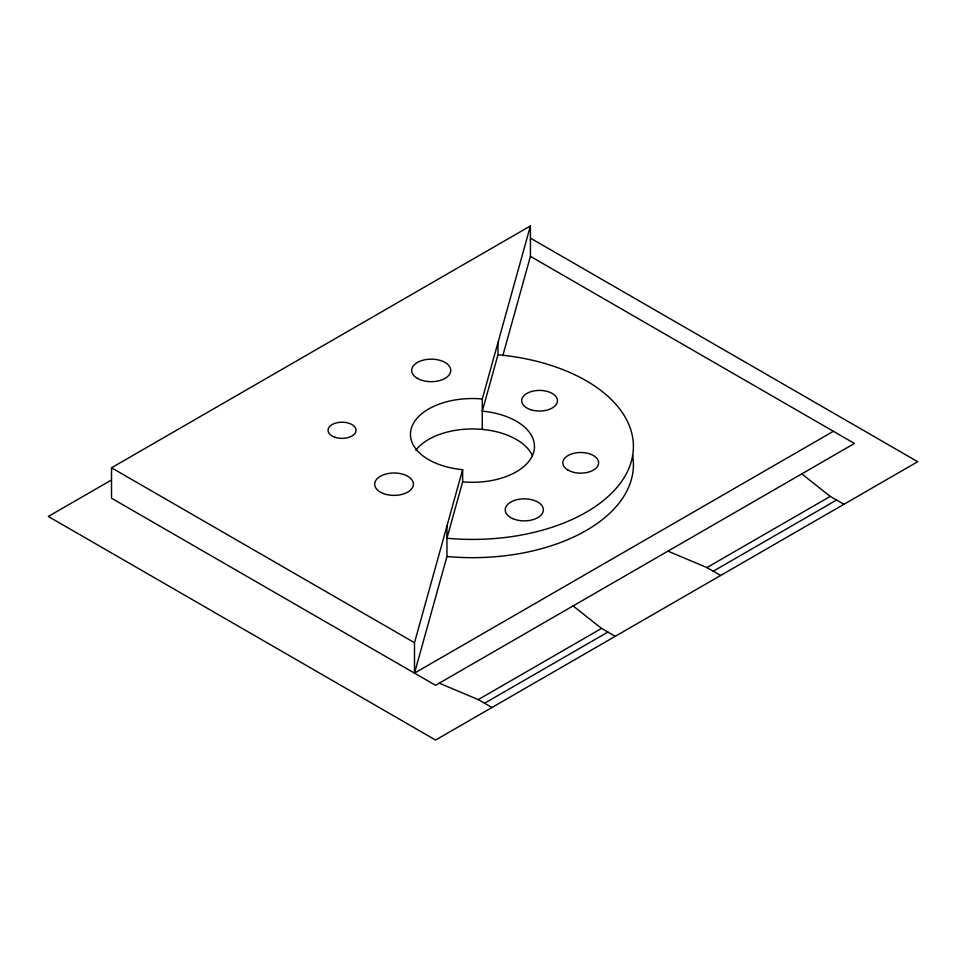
<?xml version="1.0" encoding="UTF-8"?>
<svg xmlns="http://www.w3.org/2000/svg" width="966" height="966" viewBox="0 0 966 966"><rect width="100%" height="100%" fill="white"/><g stroke="black" fill="none" stroke-linecap="round" stroke-linejoin="round"><path stroke-width="1.45" d="M833.392 431.283L414.499 673.133L414.499 642.704L462.629 469.669A61.993 35.79 0 0 1 411.25 428.65A61.993 35.79 0 0 1 482.288 398.982L530.419 225.947L111.525 467.785L111.525 498.215L435.581 685.305L854.475 443.454L530.419 256.364L530.419 225.947M462.629 469.669L462.629 481.841L446.944 538.243A160.96 92.929 0 0 0 631.378 461.229A160.96 92.929 0 0 0 497.985 354.739L497.985 342.58M497.985 354.739L482.288 411.154A61.993 35.79 0 0 1 533.679 452.173A61.993 35.79 0 0 1 462.629 481.841M414.499 673.133L446.944 556.501L446.944 526.072M502.791 355.717L530.419 256.364M111.018 480.259L48.3 516.46L435.581 740.053L917.7 461.7L530.419 238.107M439.264 683.167L478.255 699.601L601.552 628.407L615.257 636.316M667.941 551.139L706.931 567.573L830.229 496.391L843.934 504.3M484.582 703.248L607.88 632.066M713.258 571.22L836.556 500.038M706.931 567.573L720.636 575.482M111.525 467.785L414.499 642.704M478.255 699.601L491.96 707.51M801.78 473.871L830.229 496.391M573.104 605.899L601.552 628.407M482.288 398.982L482.288 429.411M632.573 455.228A160.96 92.929 0 0 1 446.944 556.501M415.875 450.12A61.993 35.79 0 0 1 477.687 429.085A61.993 35.79 0 0 1 532.495 455.807M417.409 378.394A19.525 11.266 0 0 0 450.071 373.335A19.525 11.266 0 0 0 426.163 359.533A19.525 11.266 0 0 0 417.409 378.394M383.345 493.517A19.368 11.181 0 0 0 413.388 484.884A19.368 11.181 0 0 0 385.41 474.185A19.368 11.181 0 0 0 383.345 493.517M335.045 437.296A14.007 8.09 0 0 0 356.056 430.293A14.007 8.09 0 0 0 335.045 423.289A14.007 8.09 0 0 0 335.045 437.296M568.08 470.128A17.883 10.324 0 0 0 598.002 465.491A17.883 10.324 0 0 0 576.098 452.849A17.883 10.324 0 0 0 568.08 470.128M530.612 409.669A17.883 10.324 0 0 0 557.442 400.721A17.883 10.324 0 0 0 530.612 391.785A17.883 10.324 0 0 0 530.612 409.669M512.584 518.549A19.079 11.012 0 0 0 543.194 511.376A19.079 11.012 0 0 0 517.112 499.651A19.079 11.012 0 0 0 512.584 518.549"/></g></svg>
